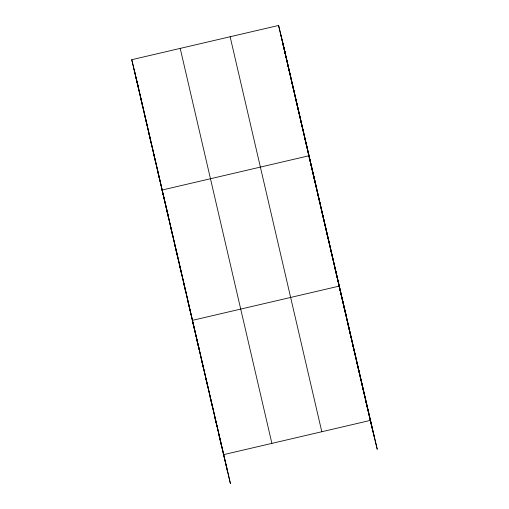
<?xml version="1.0" encoding="UTF-8"?>
<svg xmlns="http://www.w3.org/2000/svg" width="509" height="509" viewBox="0 0 509 509"><rect width="100%" height="100%" fill="white"/><g stroke="black" fill="none" stroke-linecap="round" stroke-linejoin="round"><path stroke-width="0.76" d="M199.242 349.257L197.88 343.62L230.412 483.55L131.755 59.699L278.588 25.45L285.568 54.317M223.432 454.683L370.266 420.434L377.245 449.301L284.035 47.973M282.909 44.073L285.237 53.712M287.229 62.69L289.564 72.335M291.549 81.313L293.884 90.952M295.875 99.929L298.204 109.575M300.195 118.552L302.531 128.198M304.516 137.175L306.851 146.815M315.822 184.659L308.842 155.792L162.008 190.048L168.651 217.502M313.162 174.415L315.491 184.061M317.482 193.038L319.817 202.677M321.803 211.655L324.138 221.3M326.129 230.278L328.458 239.917M330.449 248.895L332.784 258.54M334.769 267.518L337.104 277.163M346.075 315.001L339.089 286.141L192.262 320.39L197.708 342.913L189.24 306.418M343.543 305.324L345.878 314.969M347.997 324.507L350.332 334.152M352.451 343.696L354.786 353.335M356.904 362.879L359.239 372.524M361.358 382.062L363.687 391.707M365.812 401.251L368.141 410.89M131.755 59.699L135.623 75.688M135.795 76.414L137.201 82.223M138.734 88.566L137.373 82.929L150.861 141.063M136.075 78.322L138.41 87.968M140.395 96.945L142.73 106.585M144.721 115.562L147.05 125.208M149.042 134.185L151.377 143.824M153.362 152.808L155.697 162.447M157.688 171.425L160.017 181.07M166.328 208.665L168.664 218.31M170.649 227.288L172.984 236.933M174.975 245.911L177.304 255.55M179.295 264.527L181.63 274.173M183.615 283.15L185.95 292.79M187.942 301.767L190.271 311.413M196.716 339.573L199.044 349.219M201.17 358.762L203.498 368.401M205.617 377.945L207.952 387.591M210.071 397.128L212.406 406.774M214.524 416.317L216.859 425.957M218.978 435.5L221.313 445.146M282.45 41.439L374.128 436.417M280.917 35.096L372.594 430.073M278.588 25.45L370.266 420.434M230.132 36.756L321.809 431.734M180.211 48.4L271.889 443.384M151.205 142.552L154.488 156.708M154.666 157.453L169.185 220.015M169.529 221.504L177.463 255.41M177.635 256.154L186.103 292.65M186.281 293.394L189.068 305.674M134.09 69.345L227.3 470.672"/></g></svg>
